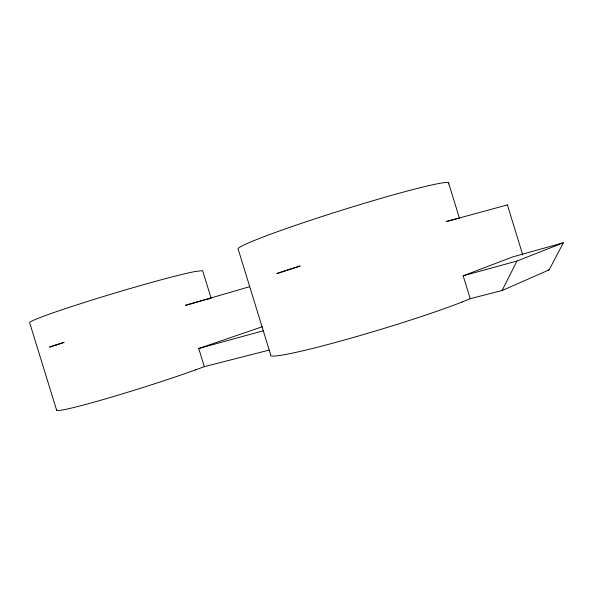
<?xml version="1.0" encoding="UTF-8"?>
<svg xmlns="http://www.w3.org/2000/svg" width="593" height="593" viewBox="0 0 593 593"><rect width="100%" height="100%" fill="white"/><g stroke="black" fill="none" stroke-linecap="round" stroke-linejoin="round"><path stroke-width="0.89" d="M502.101 290.518L516.963 261.024L563.35 242.774L549.148 269.852L502.101 290.518L470.197 298.679L462.288 301.933M507.148 205.215L507.408 204.919L522.767 255.012M470.197 298.679L463.192 275.812L512.678 256.917L563.35 242.774M195.49 369.899L204.318 366.659L269.259 350.07M204.318 366.659L198.737 348.499L262.343 326.721M249.683 286.686L185.416 305.373A89.884 1.171 -17 0 1 204.437 299.984M205.304 299.739L211.152 298.331L202.628 270.645L195.646 271.438A89.899 3.877 -16.7 0 0 97.675 298.286A89.899 3.877 -16.7 0 0 29.65 322.755L56.587 410.052M198.737 348.499L263.329 330.768M463.192 275.812L516.963 261.024M547.383 270.312L549.148 269.852M507.408 204.919L446.485 221.486A110.624 1.823 -17.2 0 1 457.084 218.706M462.347 301.919A110.594 6.938 -16.8 0 1 341.798 340.716A110.594 6.938 -16.8 0 1 270.712 354.903L238.223 249.334A110.639 6.049 -17.4 0 1 333.696 212.768A110.639 6.049 -17.4 0 1 448.501 182.585L459.442 218.231A110.624 1.823 -17.2 0 0 458.085 218.476M448.501 182.585L448.701 183.956M195.549 369.884A89.869 4.44 -17.6 0 1 104.479 399.171A89.869 4.44 -17.6 0 1 56.594 410.052M56.083 344.933L49.464 347.113L64.118 342.376L56.083 344.933M287.724 269.978L276.775 273.573L300.162 266.005L287.724 269.978"/></g></svg>
